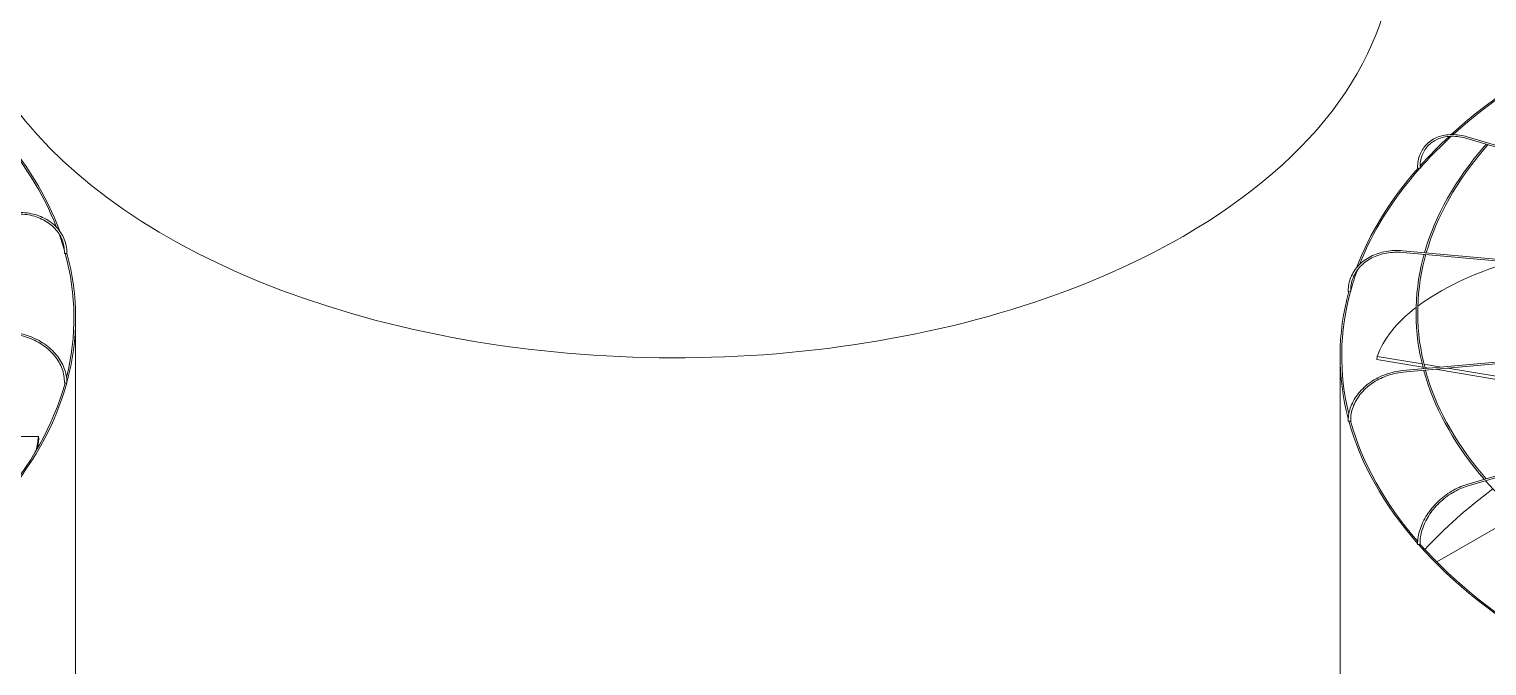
# Model space of a CAD drawing. Header units: millimetres. Extents: x -312439 to 477422, y -331570 to 212570.
# Drawn here: x 399935 to 400466, y 92179 to 92411 of the extents above; entities that cross this region are included whole.
import ezdxf

# ---------------------------------------------------------------- set-up
doc = ezdxf.new("R2010")
doc.units = ezdxf.units.MM

msp = doc.modelspace()

# ---------------------------------------------------------------- linework, layer by layer
at = {"color": 0, "linetype": 'Continuous', "lineweight": 0, "extrusion": (8.40036e-17, 0.816497, 0.57735)}
for p, q in [((400458.943, 92371.33), (400650.874, 92314.868)), ((400459.116, 92371.917), (400651.283, 92315.386)), ((400435.584, 92329.707), (400648.824, 92310.207)), ((400435.639, 92330.317), (400648.938, 92310.812)), ((399951.511, 92165.049), (399951.511, 92305.789)), ((400649.025, 92306.081), (400435.584, 92286.563)), ((400435.639, 92285.953), (400649.206, 92305.483)), ((400651.513, 92301.59), (400458.943, 92244.94)), ((400459.116, 92244.353), (400651.972, 92301.086)), ((400412.731, 92151.122), (400412.731, 92291.862)), ((400426.136, 92290.604), (400426.3, 92291.75)), ((400442.991, 92287.798), (400426.136, 92290.604)), ((400426.3, 92291.75), (400442.687, 92289.021)), ((400443.344, 92288.912), (400449.699, 92287.854)), ((400445.153, 92287.438), (400443.651, 92287.688)), ((400506.969, 92277.147), (400447.537, 92287.041)), ((400452.083, 92287.457), (400506.287, 92278.433)), ((399937.942, 92262.483), (399900.277, 92262.692)), ((399938.106, 92261.722), (399937.942, 92262.483)), ((400448.009, 92216.727), (400478.039, 92234.065))]:
    msp.add_line(p, q, dxfattribs=at)
at = {"color": 0, "linetype": 'Continuous', "lineweight": 0}
for centre, major_axis, ratio, start_param, end_param in [((400170.06, 92442.624), (262.225, 0), 0.5773503, 3.1415927, 5.4977871), ((400170.06, 92442.624), (262.225, 0), 0.5773503, 5.4977871, 6.2831853), ((400674.956, 92291.862), (-261.613, 0), 0.5773503, 5.4234857, 5.718128), ((400674.956, 92291.862), (-262.225, 0), 0.5773503, 5.4989549, 5.7196003), ((399689.286, 92305.789), (-261.613, 0), 0.5773503, 3.3623861, 3.6122993), ((399689.286, 92305.789), (-262.225, 0), 0.5773503, 3.3525846, 3.6125039), ((400674.956, 92291.862), (-261.613, 0), 0.5773503, 5.7230202, 5.8115447), ((400674.956, 92291.862), (-262.225, 0), 0.5773503, 5.7247725, 5.8068149), ((400674.956, 92291.862), (-262.225, 0), 0.5773503, 5.8129334, 6.0685314), ((400674.956, 92291.862), (-261.613, 0), 0.5773503, 5.8119417, 6.0598961), ((400441.34, 92360.617), (0.306, 0), 0.5773503, 3.1415927, 4.7647143), ((400441.613, 92360.537), (0.306, 0.005), 0.5715189, 4.2314546, 5.8022509), ((400441.613, 92360.537), (0.306, 0.005), 0.5715189, 5.8022509, 6.2831853), ((399689.286, 92305.789), (-261.613, 0), 0.5773503, 3.3053341, 3.3466211), ((399947.721, 92329.494), (-0.306, 0.006), 0.5752952, 0, 0.1678974), ((399947.721, 92329.494), (-0.306, 0.006), 0.5752952, 0.1678974, 1.7386937), ((399689.286, 92305.789), (-261.613, 0), 0.5773503, 2.9976529, 3.2980059), ((399948.023, 92329.521), (-0.306, 0), 0.5773503, 1.2043118, 3.1415927), ((399689.286, 92305.789), (-262.225, 0), 0.5773503, 2.9856485, 3.2984345), ((400675.121, 92250.324), (-250.189, 35.961), 0.3284711, 5.6885713, 5.965771), ((400674.956, 92291.862), (-261.613, 0), 0.5773503, 6.0736106, 6.1250005), ((400674.956, 92291.862), (-262.225, 0), 0.5773503, 6.126925, 6.4343205), ((400674.956, 92291.862), (-261.613, 0), 0.5773503, 6.1262297, 6.4235661), ((400416.002, 92315.594), (0.306, 0), 0.5773503, 3.1415927, 5.0788735), ((400416.305, 92315.567), (0.306, 0.006), 0.5752952, 4.5444916, 6.1152879), ((400416.305, 92315.567), (0.306, 0.006), 0.5752952, 6.1152879, 6.2831853), ((400675.121, 92250.324), (-250.189, 35.961), 0.3284711, 5.9728515, 6.2156373), ((399689.286, 92305.789), (-261.613, 0), 0.5773503, 2.6753447, 2.9836943), ((399689.286, 92305.789), (-262.225, 0), 0.5773503, 2.6707914, 2.9843582), ((399947.721, 92282.209), (-0.306, 0.006), 0.5792658, 0, 1.4246091), ((399948.023, 92282.182), (-0.306, 0), 0.5773503, 0.8901525, 3.1415927), ((400416.002, 92268.255), (0.306, 0), 0.5773503, 3.1415927, 5.3930328), ((400674.956, 92291.862), (-262.225, 0), 0.5773503, 0.15775, 0.4689102), ((400416.305, 92268.283), (0.306, 0.006), 0.5792658, 4.8585762, 6.2831853), ((400674.956, 92291.862), (-261.613, 0), 0.5773503, 0.1573017, 0.4645126), ((399689.121, 92263.867), (247.048, 53.431), 0.7719474, 5.9775334, 6.0030301), ((399689.286, 92263.106), (247.048, 53.431), 0.7719474, 5.9850347, 6.0030301), ((400674.956, 92150.622), (-261.613, 0), 0.5773503, 5.6218563, 5.7966666), ((400441.34, 92223.233), (0.306, 0), 0.5773503, 3.1415927, 5.7071921), ((400674.956, 92291.862), (-262.225, 0), 0.5773503, 0.4717795, 0.7837457), ((400441.613, 92223.313), (0.306, 0.005), 0.5830421, 5.1737369, 6.2831853), ((400674.956, 92291.862), (-261.613, 0), 0.5773503, 0.4715588, 0.781436)]:
    msp.add_ellipse(centre, major_axis=major_axis, ratio=ratio, start_param=start_param, end_param=end_param, dxfattribs=at)
for points, knots in [([(400441.034, 92360.617), (400441.034, 92362.349), (400441.333, 92363.999), (400442.509, 92366.969), (400443.385, 92368.288), (400445.626, 92370.455), (400446.99, 92371.303), (400450.061, 92372.444), (400451.768, 92372.738), (400455.356, 92372.751), (400457.238, 92372.47), (400459.116, 92371.917)], [4.712389, 4.712389, 4.712389, 4.712389, 5.0265482, 5.0265482, 5.3407075, 5.3407075, 5.6548668, 5.6548668, 5.969026, 5.969026, 6.2831853, 6.2831853, 6.2831853, 6.2831853]), ([(400458.943, 92371.33), (400457.127, 92371.864), (400455.315, 92372.131), (400451.88, 92372.107), (400450.259, 92371.818), (400447.366, 92370.718), (400446.096, 92369.908), (400444.021, 92367.85), (400443.217, 92366.601), (400442.152, 92363.778), (400441.891, 92362.203), (400441.919, 92360.542)], [0, 0, 0, 0, 0.317268, 0.317268, 0.6345361, 0.6345361, 0.9518041, 0.9518041, 1.2690722, 1.2690722, 1.5863402, 1.5863402, 1.5863402, 1.5863402]), ([(400466.084, 92369.229), (400465.859, 92368.974), (400465.635, 92368.718), (400454.795, 92356.249), (400447.397, 92343.094), (400443.562, 92329.592)], [0.31387846, 0.31387846, 0.31387846, 0.31387846, 0.32022171, 0.32022171, 0.6228537, 0.6228537, 0.6228537, 0.6228537]), ([(400466.733, 92369.038), (400466.46, 92368.731), (400466.189, 92368.422), (400455.358, 92355.976), (400448.004, 92342.921), (400444.182, 92329.535)], [0.31209175, 0.31209175, 0.31209175, 0.31209175, 0.31977769, 0.31977769, 0.62202139, 0.62202139, 0.62202139, 0.62202139]), ([(399948.329, 92329.521), (399948.329, 92331.258), (399947.996, 92332.965), (399946.697, 92336.151), (399945.732, 92337.629), (399943.267, 92340.208), (399941.769, 92341.309), (399938.389, 92343.03), (399936.508, 92343.65), (399932.546, 92344.352), (399930.466, 92344.433), (399928.386, 92344.243)], [4.712389, 4.712389, 4.712389, 4.712389, 5.0265482, 5.0265482, 5.3407075, 5.3407075, 5.6548668, 5.6548668, 5.969026, 5.969026, 6.2831853, 6.2831853, 6.2831853, 6.2831853]), ([(399928.442, 92343.633), (399930.458, 92343.818), (399932.472, 92343.735), (399936.296, 92343.047), (399938.104, 92342.441), (399941.335, 92340.771), (399942.757, 92339.706), (399945.076, 92337.227), (399945.973, 92335.813), (399947.158, 92332.775), (399947.446, 92331.151), (399947.415, 92329.499)], [0, 0, 0, 0, 0.317268, 0.317268, 0.6345361, 0.6345361, 0.9518041, 0.9518041, 1.2690722, 1.2690722, 1.5863402, 1.5863402, 1.5863402, 1.5863402]), ([(400415.696, 92315.594), (400415.696, 92317.331), (400416.029, 92319.038), (400417.328, 92322.225), (400418.294, 92323.702), (400420.758, 92326.281), (400422.257, 92327.382), (400425.637, 92329.103), (400427.518, 92329.723), (400431.479, 92330.425), (400433.56, 92330.507), (400435.639, 92330.317)], [4.712389, 4.712389, 4.712389, 4.712389, 5.0265482, 5.0265482, 5.3407075, 5.3407075, 5.6548668, 5.6548668, 5.969026, 5.969026, 6.2831853, 6.2831853, 6.2831853, 6.2831853]), ([(400435.584, 92329.707), (400433.568, 92329.891), (400431.554, 92329.809), (400427.73, 92329.12), (400425.921, 92328.515), (400422.69, 92326.844), (400421.268, 92325.779), (400418.949, 92323.3), (400418.052, 92321.887), (400416.868, 92318.848), (400416.58, 92317.224), (400416.611, 92315.573)], [0, 0, 0, 0, 0.317268, 0.317268, 0.6345361, 0.6345361, 0.9518041, 0.9518041, 1.2690722, 1.2690722, 1.5863402, 1.5863402, 1.5863402, 1.5863402]), ([(400443.394, 92328.992), (400443.234, 92328.415), (400443.081, 92327.837), (400439.583, 92314.017), (400439.649, 92300.483), (400443.132, 92287.254)], [0.6273321, 0.6273321, 0.6273321, 0.6273321, 0.64026634, 0.64026634, 0.9362265, 0.9362265, 0.9362265, 0.9362265]), ([(400444.013, 92328.936), (400443.851, 92328.351), (400443.695, 92327.765), (400440.192, 92313.98), (400440.261, 92300.498), (400443.751, 92287.31)], [0.62653255, 0.62653255, 0.62653255, 0.62653255, 0.63973087, 0.63973087, 0.93697289, 0.93697289, 0.93697289, 0.93697289]), ([(399928.386, 92299.88), (399930.402, 92299.696), (399932.418, 92299.245), (399936.249, 92297.855), (399938.063, 92296.916), (399941.307, 92294.645), (399942.736, 92293.314), (399945.067, 92290.396), (399945.968, 92288.81), (399947.158, 92285.542), (399947.446, 92283.861), (399947.415, 92282.215)], [6.2831853, 6.2831853, 6.2831853, 6.2831853, 6.6004533, 6.6004533, 6.9177214, 6.9177214, 7.2349894, 7.2349894, 7.5522575, 7.5522575, 7.8695255, 7.8695255, 7.8695255, 7.8695255]), ([(399948.329, 92282.182), (399948.329, 92283.918), (399947.997, 92285.682), (399946.703, 92289.093), (399945.742, 92290.738), (399943.289, 92293.753), (399941.798, 92295.122), (399938.43, 92297.452), (399936.555, 92298.414), (399932.6, 92299.838), (399930.522, 92300.3), (399928.442, 92300.49)], [4.712389, 4.712389, 4.712389, 4.712389, 5.0265482, 5.0265482, 5.3407075, 5.3407075, 5.6548668, 5.6548668, 5.969026, 5.969026, 6.2831853, 6.2831853, 6.2831853, 6.2831853]), ([(400415.696, 92268.255), (400415.696, 92269.991), (400416.029, 92271.756), (400417.323, 92275.166), (400418.284, 92276.811), (400420.736, 92279.826), (400422.227, 92281.195), (400425.595, 92283.526), (400427.471, 92284.487), (400431.426, 92285.911), (400433.504, 92286.373), (400435.584, 92286.563)], [4.712389, 4.712389, 4.712389, 4.712389, 5.0265482, 5.0265482, 5.3407075, 5.3407075, 5.6548668, 5.6548668, 5.969026, 5.969026, 6.2831853, 6.2831853, 6.2831853, 6.2831853]), ([(400435.639, 92285.953), (400433.624, 92285.769), (400431.608, 92285.318), (400427.777, 92283.928), (400425.963, 92282.989), (400422.719, 92280.719), (400421.29, 92279.388), (400418.959, 92276.469), (400418.057, 92274.883), (400416.868, 92271.615), (400416.58, 92269.934), (400416.611, 92268.288)], [6.2831853, 6.2831853, 6.2831853, 6.2831853, 6.6004533, 6.6004533, 6.9177214, 6.9177214, 7.2349894, 7.2349894, 7.5522575, 7.5522575, 7.8695255, 7.8695255, 7.8695255, 7.8695255]), ([(400443.292, 92286.653), (400443.521, 92285.809), (400443.764, 92284.966), (400447.967, 92271.177), (400455.194, 92258.573), (400465.392, 92246.837)], [0.94070481, 0.94070481, 0.94070481, 0.94070481, 0.95960699, 0.95960699, 1.25038008, 1.25038008, 1.25038008, 1.25038008]), ([(400443.912, 92286.71), (400444.14, 92285.871), (400444.382, 92285.034), (400448.587, 92271.303), (400455.819, 92258.737), (400466.038, 92247.028)], [0.94148414, 0.94148414, 0.94148414, 0.94148414, 0.96039344, 0.96039344, 1.25213605, 1.25213605, 1.25213605, 1.25213605]), ([(400465.835, 92246.329), (400466.699, 92245.345), (400467.584, 92244.367), (400479.102, 92232.008), (400492.551, 92221.511), (400508.29, 92212.326)], [1.25457919, 1.25457919, 1.25457919, 1.25457919, 1.27901417, 1.27901417, 1.56542833, 1.56542833, 1.56542833, 1.56542833]), ([(400441.034, 92223.233), (400441.034, 92224.965), (400441.333, 92226.78), (400442.496, 92230.4), (400443.359, 92232.206), (400445.563, 92235.635), (400446.904, 92237.258), (400449.935, 92240.168), (400451.625, 92241.454), (400455.19, 92243.564), (400457.065, 92244.388), (400458.943, 92244.94)], [4.712389, 4.712389, 4.712389, 4.712389, 5.0265482, 5.0265482, 5.3407075, 5.3407075, 5.6548668, 5.6548668, 5.969026, 5.969026, 6.2831853, 6.2831853, 6.2831853, 6.2831853]), ([(400459.116, 92244.353), (400457.3, 92243.819), (400455.481, 92243.017), (400452.023, 92240.959), (400450.383, 92239.703), (400447.45, 92236.861), (400446.157, 92235.277), (400444.046, 92231.941), (400443.229, 92230.19), (400442.151, 92226.7), (400441.891, 92224.962), (400441.919, 92223.318)], [0, 0, 0, 0, 0.317268, 0.317268, 0.6345361, 0.6345361, 0.9518041, 0.9518041, 1.2690722, 1.2690722, 1.5863402, 1.5863402, 1.5863402, 1.5863402])]:
    msp.add_open_spline(points, degree=3, knots=knots, dxfattribs=at)

doc.saveas('drawing.dxf')
